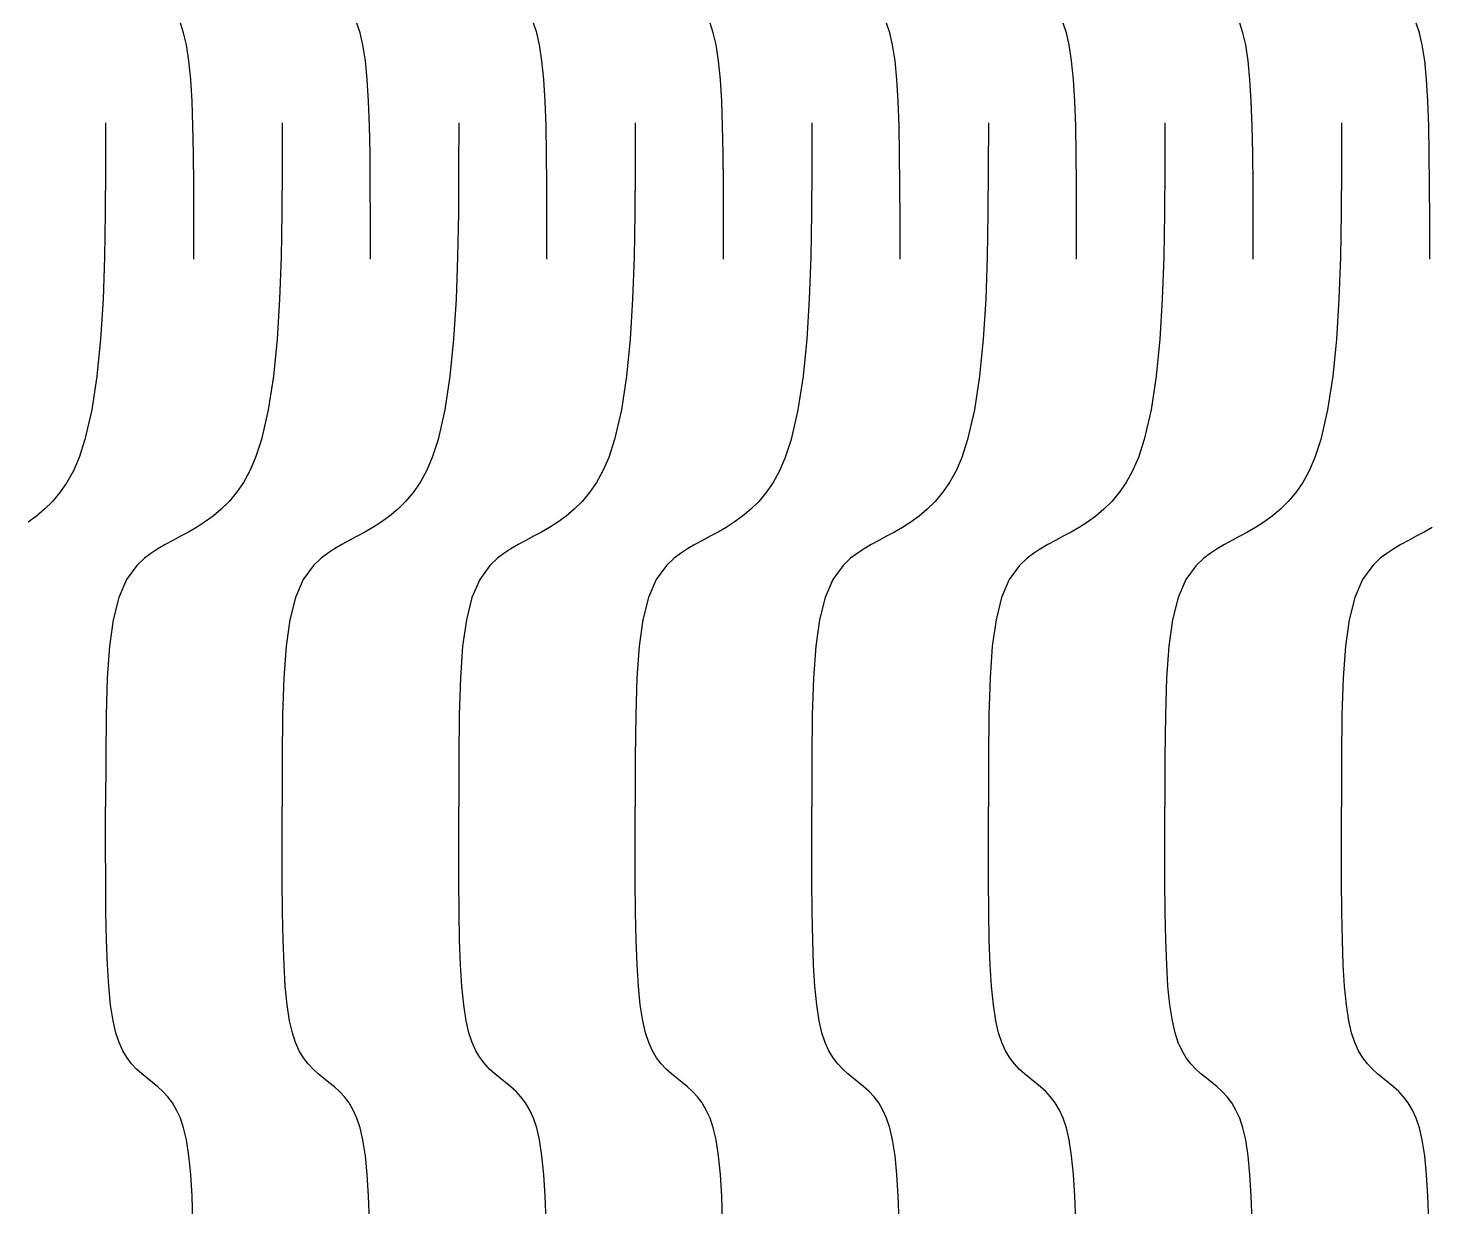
# Model space of a CAD drawing. Header units: millimetres. Extents: x 2967 to 3312, y 1779 to 1941.
# Drawn here: x 3116.55 to 3136.41, y 1908.12 to 1924.81 of the extents above; entities that cross this region are included whole.
import ezdxf

# ---------------------------------------------------------------- set-up
doc = ezdxf.new("R2010")
doc.units = ezdxf.units.MM

msp = doc.modelspace()

# ---------------------------------------------------------------- linework, layer by layer
for p, q in [((3118.752, 1924.741), (3118.706, 1924.878)), ((3121.252, 1924.741), (3121.206, 1924.878)), ((3123.752, 1924.741), (3123.706, 1924.878)), ((3126.252, 1924.741), (3126.206, 1924.878)), ((3128.752, 1924.741), (3128.706, 1924.878)), ((3131.252, 1924.741), (3131.206, 1924.878)), ((3133.752, 1924.741), (3133.706, 1924.878)), ((3136.252, 1924.741), (3136.206, 1924.878)), ((3118.791, 1924.573), (3118.752, 1924.741)), ((3121.291, 1924.573), (3121.252, 1924.741)), ((3123.791, 1924.573), (3123.752, 1924.741)), ((3126.291, 1924.573), (3126.252, 1924.741)), ((3128.791, 1924.573), (3128.752, 1924.741)), ((3131.291, 1924.573), (3131.252, 1924.741)), ((3133.791, 1924.573), (3133.752, 1924.741)), ((3136.291, 1924.573), (3136.252, 1924.741)), ((3118.826, 1924.346), (3118.791, 1924.573)), ((3121.326, 1924.346), (3121.291, 1924.573)), ((3123.826, 1924.346), (3123.791, 1924.573)), ((3126.326, 1924.346), (3126.291, 1924.573)), ((3128.826, 1924.346), (3128.791, 1924.573)), ((3131.326, 1924.346), (3131.291, 1924.573)), ((3133.826, 1924.346), (3133.791, 1924.573)), ((3136.326, 1924.346), (3136.291, 1924.573)), ((3118.852, 1924.081), (3118.826, 1924.346)), ((3121.352, 1924.081), (3121.326, 1924.346)), ((3123.852, 1924.081), (3123.826, 1924.346)), ((3126.352, 1924.081), (3126.326, 1924.346)), ((3128.852, 1924.081), (3128.826, 1924.346)), ((3131.352, 1924.081), (3131.326, 1924.346)), ((3133.852, 1924.081), (3133.826, 1924.346)), ((3136.352, 1924.081), (3136.326, 1924.346)), ((3118.871, 1923.776), (3118.852, 1924.081)), ((3121.371, 1923.776), (3121.352, 1924.081)), ((3123.871, 1923.776), (3123.852, 1924.081)), ((3126.371, 1923.776), (3126.352, 1924.081)), ((3128.871, 1923.776), (3128.852, 1924.081)), ((3131.371, 1923.776), (3131.352, 1924.081)), ((3133.871, 1923.776), (3133.852, 1924.081)), ((3136.371, 1923.776), (3136.352, 1924.081)), ((3118.884, 1923.427), (3118.871, 1923.776)), ((3121.384, 1923.427), (3121.371, 1923.776)), ((3123.884, 1923.427), (3123.871, 1923.776)), ((3126.384, 1923.427), (3126.371, 1923.776)), ((3128.884, 1923.427), (3128.871, 1923.776)), ((3131.384, 1923.427), (3131.371, 1923.776)), ((3133.884, 1923.427), (3133.871, 1923.776)), ((3136.384, 1923.427), (3136.371, 1923.776)), ((3117.647, 1923.469), (3117.646, 1922.825)), ((3118.891, 1923.032), (3118.884, 1923.427)), ((3120.147, 1923.469), (3120.146, 1922.825)), ((3121.391, 1923.032), (3121.384, 1923.427)), ((3122.647, 1923.469), (3122.646, 1922.825)), ((3123.891, 1923.032), (3123.884, 1923.427)), ((3125.147, 1923.469), (3125.146, 1922.825)), ((3126.391, 1923.032), (3126.384, 1923.427)), ((3127.647, 1923.469), (3127.646, 1922.825)), ((3128.891, 1923.032), (3128.884, 1923.427)), ((3130.147, 1923.469), (3130.146, 1922.825)), ((3131.391, 1923.032), (3131.384, 1923.427)), ((3132.647, 1923.469), (3132.646, 1922.825)), ((3133.891, 1923.032), (3133.884, 1923.427)), ((3135.147, 1923.469), (3135.146, 1922.825)), ((3136.391, 1923.032), (3136.384, 1923.427)), ((3118.895, 1922.588), (3118.891, 1923.032)), ((3121.395, 1922.588), (3121.391, 1923.032)), ((3123.895, 1922.588), (3123.891, 1923.032)), ((3126.395, 1922.588), (3126.391, 1923.032)), ((3128.895, 1922.588), (3128.891, 1923.032)), ((3131.395, 1922.588), (3131.391, 1923.032)), ((3133.895, 1922.588), (3133.891, 1923.032)), ((3136.395, 1922.588), (3136.391, 1923.032)), ((3117.646, 1922.825), (3117.642, 1922.188)), ((3120.146, 1922.825), (3120.142, 1922.188)), ((3122.646, 1922.825), (3122.642, 1922.188)), ((3125.146, 1922.825), (3125.142, 1922.188)), ((3127.646, 1922.825), (3127.642, 1922.188)), ((3130.146, 1922.825), (3130.142, 1922.188)), ((3132.646, 1922.825), (3132.642, 1922.188)), ((3135.146, 1922.825), (3135.142, 1922.188)), ((3118.897, 1922.092), (3118.895, 1922.588)), ((3121.397, 1922.092), (3121.395, 1922.588)), ((3123.897, 1922.092), (3123.895, 1922.588)), ((3126.397, 1922.092), (3126.395, 1922.588)), ((3128.897, 1922.092), (3128.895, 1922.588)), ((3131.397, 1922.092), (3131.395, 1922.588)), ((3133.897, 1922.092), (3133.895, 1922.588)), ((3136.397, 1922.092), (3136.395, 1922.588)), ((3117.642, 1922.188), (3117.632, 1921.568)), ((3118.897, 1921.541), (3118.897, 1922.092)), ((3120.142, 1922.188), (3120.132, 1921.568)), ((3121.397, 1921.541), (3121.397, 1922.092)), ((3122.642, 1922.188), (3122.632, 1921.568)), ((3123.897, 1921.541), (3123.897, 1922.092)), ((3125.142, 1922.188), (3125.132, 1921.568)), ((3126.397, 1921.541), (3126.397, 1922.092)), ((3127.642, 1922.188), (3127.632, 1921.568)), ((3128.897, 1921.541), (3128.897, 1922.092)), ((3130.142, 1922.188), (3130.132, 1921.568)), ((3131.397, 1921.541), (3131.397, 1922.092)), ((3132.642, 1922.188), (3132.632, 1921.568)), ((3133.897, 1921.541), (3133.897, 1922.092)), ((3135.142, 1922.188), (3135.132, 1921.568)), ((3136.397, 1921.541), (3136.397, 1922.092)), ((3117.632, 1921.568), (3117.61, 1920.971)), ((3120.132, 1921.568), (3120.11, 1920.971)), ((3122.632, 1921.568), (3122.61, 1920.971)), ((3125.132, 1921.568), (3125.11, 1920.971)), ((3127.632, 1921.568), (3127.61, 1920.971)), ((3130.132, 1921.568), (3130.11, 1920.971)), ((3132.632, 1921.568), (3132.61, 1920.971)), ((3135.132, 1921.568), (3135.11, 1920.971)), ((3117.61, 1920.971), (3117.575, 1920.407)), ((3120.11, 1920.971), (3120.075, 1920.407)), ((3122.61, 1920.971), (3122.575, 1920.407)), ((3125.11, 1920.971), (3125.075, 1920.407)), ((3127.61, 1920.971), (3127.575, 1920.407)), ((3130.11, 1920.971), (3130.075, 1920.407)), ((3132.61, 1920.971), (3132.575, 1920.407)), ((3135.11, 1920.971), (3135.075, 1920.407)), ((3117.575, 1920.407), (3117.523, 1919.882)), ((3120.075, 1920.407), (3120.023, 1919.882)), ((3122.575, 1920.407), (3122.523, 1919.882)), ((3125.075, 1920.407), (3125.023, 1919.882)), ((3127.575, 1920.407), (3127.523, 1919.882)), ((3130.075, 1920.407), (3130.023, 1919.882)), ((3132.575, 1920.407), (3132.523, 1919.882)), ((3135.075, 1920.407), (3135.023, 1919.882)), ((3117.523, 1919.882), (3117.451, 1919.405)), ((3120.023, 1919.882), (3119.951, 1919.405)), ((3122.523, 1919.882), (3122.451, 1919.405)), ((3125.023, 1919.882), (3124.951, 1919.405)), ((3127.523, 1919.882), (3127.451, 1919.405)), ((3130.023, 1919.882), (3129.951, 1919.405)), ((3132.523, 1919.882), (3132.451, 1919.405)), ((3135.023, 1919.882), (3134.951, 1919.405)), ((3117.451, 1919.405), (3117.354, 1918.984)), ((3119.951, 1919.405), (3119.854, 1918.984)), ((3122.451, 1919.405), (3122.354, 1918.984)), ((3124.951, 1919.405), (3124.854, 1918.984)), ((3127.451, 1919.405), (3127.354, 1918.984)), ((3129.951, 1919.405), (3129.854, 1918.984)), ((3132.451, 1919.405), (3132.354, 1918.984)), ((3134.951, 1919.405), (3134.854, 1918.984)), ((3117.354, 1918.984), (3117.271, 1918.732)), ((3119.854, 1918.984), (3119.771, 1918.732)), ((3122.354, 1918.984), (3122.271, 1918.732)), ((3124.854, 1918.984), (3124.771, 1918.732)), ((3127.354, 1918.984), (3127.271, 1918.732)), ((3129.854, 1918.984), (3129.771, 1918.732)), ((3132.354, 1918.984), (3132.271, 1918.732)), ((3134.854, 1918.984), (3134.771, 1918.732)), ((3117.271, 1918.732), (3117.19, 1918.545)), ((3119.771, 1918.732), (3119.69, 1918.545)), ((3122.271, 1918.732), (3122.19, 1918.545)), ((3124.771, 1918.732), (3124.69, 1918.545)), ((3127.271, 1918.732), (3127.19, 1918.545)), ((3129.771, 1918.732), (3129.69, 1918.545)), ((3132.271, 1918.732), (3132.19, 1918.545)), ((3134.771, 1918.732), (3134.69, 1918.545)), ((3117.19, 1918.545), (3117.099, 1918.38)), ((3119.69, 1918.545), (3119.599, 1918.38)), ((3122.19, 1918.545), (3122.099, 1918.38)), ((3124.69, 1918.545), (3124.599, 1918.38)), ((3127.19, 1918.545), (3127.099, 1918.38)), ((3129.69, 1918.545), (3129.599, 1918.38)), ((3132.19, 1918.545), (3132.099, 1918.38)), ((3134.69, 1918.545), (3134.599, 1918.38)), ((3117.099, 1918.38), (3117, 1918.235)), ((3119.599, 1918.38), (3119.5, 1918.235)), ((3122.099, 1918.38), (3122, 1918.235)), ((3124.599, 1918.38), (3124.5, 1918.235)), ((3127.099, 1918.38), (3127, 1918.235)), ((3129.599, 1918.38), (3129.5, 1918.235)), ((3132.099, 1918.38), (3132, 1918.235)), ((3134.599, 1918.38), (3134.5, 1918.235)), ((3116.895, 1918.108), (3116.783, 1917.998)), ((3117, 1918.235), (3116.895, 1918.108)), ((3119.395, 1918.108), (3119.283, 1917.998)), ((3119.5, 1918.235), (3119.395, 1918.108)), ((3121.895, 1918.108), (3121.783, 1917.998)), ((3122, 1918.235), (3121.895, 1918.108)), ((3124.395, 1918.108), (3124.283, 1917.998)), ((3124.5, 1918.235), (3124.395, 1918.108)), ((3126.895, 1918.108), (3126.783, 1917.998)), ((3127, 1918.235), (3126.895, 1918.108)), ((3129.395, 1918.108), (3129.283, 1917.998)), ((3129.5, 1918.235), (3129.395, 1918.108)), ((3131.895, 1918.108), (3131.783, 1917.998)), ((3132, 1918.235), (3131.895, 1918.108)), ((3134.395, 1918.108), (3134.283, 1917.998)), ((3134.5, 1918.235), (3134.395, 1918.108)), ((3116.668, 1917.9), (3116.549, 1917.815)), ((3116.783, 1917.998), (3116.668, 1917.9)), ((3119.168, 1917.9), (3119.049, 1917.815)), ((3119.283, 1917.998), (3119.168, 1917.9)), ((3121.668, 1917.9), (3121.549, 1917.815)), ((3121.783, 1917.998), (3121.668, 1917.9)), ((3124.168, 1917.9), (3124.049, 1917.815)), ((3124.283, 1917.998), (3124.168, 1917.9)), ((3126.668, 1917.9), (3126.549, 1917.815)), ((3126.783, 1917.998), (3126.668, 1917.9)), ((3129.168, 1917.9), (3129.049, 1917.815)), ((3129.283, 1917.998), (3129.168, 1917.9)), ((3131.668, 1917.9), (3131.549, 1917.815)), ((3131.783, 1917.998), (3131.668, 1917.9)), ((3134.168, 1917.9), (3134.049, 1917.815)), ((3134.283, 1917.998), (3134.168, 1917.9)), ((3118.819, 1917.677), (3118.707, 1917.616)), ((3118.932, 1917.742), (3118.819, 1917.677)), ((3119.049, 1917.815), (3118.932, 1917.742)), ((3121.319, 1917.677), (3121.207, 1917.616)), ((3121.432, 1917.742), (3121.319, 1917.677)), ((3121.549, 1917.815), (3121.432, 1917.742)), ((3123.819, 1917.677), (3123.707, 1917.616)), ((3123.932, 1917.742), (3123.819, 1917.677)), ((3124.049, 1917.815), (3123.932, 1917.742)), ((3126.319, 1917.677), (3126.207, 1917.616)), ((3126.432, 1917.742), (3126.319, 1917.677)), ((3126.549, 1917.815), (3126.432, 1917.742)), ((3128.819, 1917.677), (3128.707, 1917.616)), ((3128.932, 1917.742), (3128.819, 1917.677)), ((3129.049, 1917.815), (3128.932, 1917.742)), ((3131.319, 1917.677), (3131.207, 1917.616)), ((3131.432, 1917.742), (3131.319, 1917.677)), ((3131.549, 1917.815), (3131.432, 1917.742)), ((3133.819, 1917.677), (3133.707, 1917.616)), ((3133.932, 1917.742), (3133.819, 1917.677)), ((3134.049, 1917.815), (3133.932, 1917.742)), ((3136.319, 1917.677), (3136.207, 1917.616)), ((3136.432, 1917.742), (3136.319, 1917.677)), ((3118.49, 1917.499), (3118.387, 1917.439)), ((3118.597, 1917.558), (3118.49, 1917.499)), ((3118.707, 1917.616), (3118.597, 1917.558)), ((3120.99, 1917.499), (3120.887, 1917.439)), ((3121.097, 1917.558), (3120.99, 1917.499)), ((3121.207, 1917.616), (3121.097, 1917.558)), ((3123.49, 1917.499), (3123.387, 1917.439)), ((3123.597, 1917.558), (3123.49, 1917.499)), ((3123.707, 1917.616), (3123.597, 1917.558)), ((3125.99, 1917.499), (3125.887, 1917.439)), ((3126.097, 1917.558), (3125.99, 1917.499)), ((3126.207, 1917.616), (3126.097, 1917.558)), ((3128.49, 1917.499), (3128.387, 1917.439)), ((3128.597, 1917.558), (3128.49, 1917.499)), ((3128.707, 1917.616), (3128.597, 1917.558)), ((3130.99, 1917.499), (3130.887, 1917.439)), ((3131.097, 1917.558), (3130.99, 1917.499)), ((3131.207, 1917.616), (3131.097, 1917.558)), ((3133.49, 1917.499), (3133.387, 1917.439)), ((3133.597, 1917.558), (3133.49, 1917.499)), ((3133.707, 1917.616), (3133.597, 1917.558)), ((3135.99, 1917.499), (3135.887, 1917.439)), ((3136.097, 1917.558), (3135.99, 1917.499)), ((3136.207, 1917.616), (3136.097, 1917.558)), ((3118.197, 1917.305), (3118.09, 1917.205)), ((3118.288, 1917.375), (3118.197, 1917.305)), ((3118.387, 1917.439), (3118.288, 1917.375)), ((3120.697, 1917.305), (3120.59, 1917.205)), ((3120.788, 1917.375), (3120.697, 1917.305)), ((3120.887, 1917.439), (3120.788, 1917.375)), ((3123.197, 1917.305), (3123.09, 1917.205)), ((3123.288, 1917.375), (3123.197, 1917.305)), ((3123.387, 1917.439), (3123.288, 1917.375)), ((3125.697, 1917.305), (3125.59, 1917.205)), ((3125.788, 1917.375), (3125.697, 1917.305)), ((3125.887, 1917.439), (3125.788, 1917.375)), ((3128.197, 1917.305), (3128.09, 1917.205)), ((3128.288, 1917.375), (3128.197, 1917.305)), ((3128.387, 1917.439), (3128.288, 1917.375)), ((3130.697, 1917.305), (3130.59, 1917.205)), ((3130.788, 1917.375), (3130.697, 1917.305)), ((3130.887, 1917.439), (3130.788, 1917.375)), ((3133.197, 1917.305), (3133.09, 1917.205)), ((3133.288, 1917.375), (3133.197, 1917.305)), ((3133.387, 1917.439), (3133.288, 1917.375)), ((3135.697, 1917.305), (3135.59, 1917.205)), ((3135.788, 1917.375), (3135.697, 1917.305)), ((3135.887, 1917.439), (3135.788, 1917.375)), ((3118.09, 1917.205), (3117.944, 1917.003)), ((3120.59, 1917.205), (3120.444, 1917.003)), ((3123.09, 1917.205), (3122.944, 1917.003)), ((3125.59, 1917.205), (3125.444, 1917.003)), ((3128.09, 1917.205), (3127.944, 1917.003)), ((3130.59, 1917.205), (3130.444, 1917.003)), ((3133.09, 1917.205), (3132.944, 1917.003)), ((3135.59, 1917.205), (3135.444, 1917.003)), ((3117.944, 1917.003), (3117.835, 1916.748)), ((3120.444, 1917.003), (3120.335, 1916.748)), ((3122.944, 1917.003), (3122.835, 1916.748)), ((3125.444, 1917.003), (3125.335, 1916.748)), ((3127.944, 1917.003), (3127.835, 1916.748)), ((3130.444, 1917.003), (3130.335, 1916.748)), ((3132.944, 1917.003), (3132.835, 1916.748)), ((3135.444, 1917.003), (3135.335, 1916.748)), ((3117.835, 1916.748), (3117.756, 1916.436)), ((3120.335, 1916.748), (3120.256, 1916.436)), ((3122.835, 1916.748), (3122.756, 1916.436)), ((3125.335, 1916.748), (3125.256, 1916.436)), ((3127.835, 1916.748), (3127.756, 1916.436)), ((3130.335, 1916.748), (3130.256, 1916.436)), ((3132.835, 1916.748), (3132.756, 1916.436)), ((3135.335, 1916.748), (3135.256, 1916.436)), ((3117.756, 1916.436), (3117.703, 1916.059)), ((3120.256, 1916.436), (3120.203, 1916.059)), ((3122.756, 1916.436), (3122.703, 1916.059)), ((3125.256, 1916.436), (3125.203, 1916.059)), ((3127.756, 1916.436), (3127.703, 1916.059)), ((3130.256, 1916.436), (3130.203, 1916.059)), ((3132.756, 1916.436), (3132.703, 1916.059)), ((3135.256, 1916.436), (3135.203, 1916.059)), ((3117.703, 1916.059), (3117.671, 1915.612)), ((3120.203, 1916.059), (3120.171, 1915.612)), ((3122.703, 1916.059), (3122.671, 1915.612)), ((3125.203, 1916.059), (3125.171, 1915.612)), ((3127.703, 1916.059), (3127.671, 1915.612)), ((3130.203, 1916.059), (3130.171, 1915.612)), ((3132.703, 1916.059), (3132.671, 1915.612)), ((3135.203, 1916.059), (3135.171, 1915.612)), ((3117.671, 1915.612), (3117.654, 1915.088)), ((3120.171, 1915.612), (3120.154, 1915.088)), ((3122.671, 1915.612), (3122.654, 1915.088)), ((3125.171, 1915.612), (3125.154, 1915.088)), ((3127.671, 1915.612), (3127.654, 1915.088)), ((3130.171, 1915.612), (3130.154, 1915.088)), ((3132.671, 1915.612), (3132.654, 1915.088)), ((3135.171, 1915.612), (3135.154, 1915.088)), ((3117.654, 1915.088), (3117.648, 1914.482)), ((3120.154, 1915.088), (3120.148, 1914.482)), ((3122.654, 1915.088), (3122.648, 1914.482)), ((3125.154, 1915.088), (3125.148, 1914.482)), ((3127.654, 1915.088), (3127.648, 1914.482)), ((3130.154, 1915.088), (3130.148, 1914.482)), ((3132.654, 1915.088), (3132.648, 1914.482)), ((3135.154, 1915.088), (3135.148, 1914.482)), ((3117.648, 1914.482), (3117.647, 1913.788)), ((3120.148, 1914.482), (3120.147, 1913.788)), ((3122.648, 1914.482), (3122.647, 1913.788)), ((3125.148, 1914.482), (3125.147, 1913.788)), ((3127.648, 1914.482), (3127.647, 1913.788)), ((3130.148, 1914.482), (3130.147, 1913.788)), ((3132.648, 1914.482), (3132.647, 1913.788)), ((3135.148, 1914.482), (3135.147, 1913.788)), ((3117.647, 1913.237), (3117.647, 1913.788)), ((3120.147, 1913.237), (3120.147, 1913.788)), ((3122.647, 1913.237), (3122.647, 1913.788)), ((3125.147, 1913.237), (3125.147, 1913.788)), ((3127.647, 1913.237), (3127.647, 1913.788)), ((3130.147, 1913.237), (3130.147, 1913.788)), ((3132.647, 1913.237), (3132.647, 1913.788)), ((3135.147, 1913.237), (3135.147, 1913.788)), ((3117.648, 1912.741), (3117.647, 1913.237)), ((3120.148, 1912.741), (3120.147, 1913.237)), ((3122.648, 1912.741), (3122.647, 1913.237)), ((3125.148, 1912.741), (3125.147, 1913.237)), ((3127.648, 1912.741), (3127.647, 1913.237)), ((3130.148, 1912.741), (3130.147, 1913.237)), ((3132.648, 1912.741), (3132.647, 1913.237)), ((3135.148, 1912.741), (3135.147, 1913.237)), ((3117.652, 1912.297), (3117.648, 1912.741)), ((3120.152, 1912.297), (3120.148, 1912.741)), ((3122.652, 1912.297), (3122.648, 1912.741)), ((3125.152, 1912.297), (3125.148, 1912.741)), ((3127.652, 1912.297), (3127.648, 1912.741)), ((3130.152, 1912.297), (3130.148, 1912.741)), ((3132.652, 1912.297), (3132.648, 1912.741)), ((3135.152, 1912.297), (3135.148, 1912.741)), ((3117.66, 1911.902), (3117.652, 1912.297)), ((3120.16, 1911.902), (3120.152, 1912.297)), ((3122.66, 1911.902), (3122.652, 1912.297)), ((3125.16, 1911.902), (3125.152, 1912.297)), ((3127.66, 1911.902), (3127.652, 1912.297)), ((3130.16, 1911.902), (3130.152, 1912.297)), ((3132.66, 1911.902), (3132.652, 1912.297)), ((3135.16, 1911.902), (3135.152, 1912.297)), ((3117.673, 1911.553), (3117.66, 1911.902)), ((3120.173, 1911.553), (3120.16, 1911.902)), ((3122.673, 1911.553), (3122.66, 1911.902)), ((3125.173, 1911.553), (3125.16, 1911.902)), ((3127.673, 1911.553), (3127.66, 1911.902)), ((3130.173, 1911.553), (3130.16, 1911.902)), ((3132.673, 1911.553), (3132.66, 1911.902)), ((3135.173, 1911.553), (3135.16, 1911.902)), ((3117.691, 1911.248), (3117.673, 1911.553)), ((3120.191, 1911.248), (3120.173, 1911.553)), ((3122.691, 1911.248), (3122.673, 1911.553)), ((3125.191, 1911.248), (3125.173, 1911.553)), ((3127.691, 1911.248), (3127.673, 1911.553)), ((3130.191, 1911.248), (3130.173, 1911.553)), ((3132.691, 1911.248), (3132.673, 1911.553)), ((3135.191, 1911.248), (3135.173, 1911.553)), ((3117.718, 1910.983), (3117.691, 1911.248)), ((3120.218, 1910.983), (3120.191, 1911.248)), ((3122.718, 1910.983), (3122.691, 1911.248)), ((3125.218, 1910.983), (3125.191, 1911.248)), ((3127.718, 1910.983), (3127.691, 1911.248)), ((3130.218, 1910.983), (3130.191, 1911.248)), ((3132.718, 1910.983), (3132.691, 1911.248)), ((3135.218, 1910.983), (3135.191, 1911.248)), ((3117.753, 1910.756), (3117.718, 1910.983)), ((3120.253, 1910.756), (3120.218, 1910.983)), ((3122.753, 1910.756), (3122.718, 1910.983)), ((3125.253, 1910.756), (3125.218, 1910.983)), ((3127.753, 1910.756), (3127.718, 1910.983)), ((3130.253, 1910.756), (3130.218, 1910.983)), ((3132.753, 1910.756), (3132.718, 1910.983)), ((3135.253, 1910.756), (3135.218, 1910.983)), ((3117.791, 1910.588), (3117.753, 1910.756)), ((3120.291, 1910.588), (3120.253, 1910.756)), ((3122.791, 1910.588), (3122.753, 1910.756)), ((3125.291, 1910.588), (3125.253, 1910.756)), ((3127.791, 1910.588), (3127.753, 1910.756)), ((3130.291, 1910.588), (3130.253, 1910.756)), ((3132.791, 1910.588), (3132.753, 1910.756)), ((3135.291, 1910.588), (3135.253, 1910.756)), ((3117.837, 1910.451), (3117.791, 1910.588)), ((3120.337, 1910.451), (3120.291, 1910.588)), ((3122.837, 1910.451), (3122.791, 1910.588)), ((3125.337, 1910.451), (3125.291, 1910.588)), ((3127.837, 1910.451), (3127.791, 1910.588)), ((3130.337, 1910.451), (3130.291, 1910.588)), ((3132.837, 1910.451), (3132.791, 1910.588)), ((3135.337, 1910.451), (3135.291, 1910.588)), ((3117.89, 1910.335), (3117.837, 1910.451)), ((3117.95, 1910.235), (3117.89, 1910.335)), ((3120.39, 1910.335), (3120.337, 1910.451)), ((3120.45, 1910.235), (3120.39, 1910.335)), ((3122.89, 1910.335), (3122.837, 1910.451)), ((3122.95, 1910.235), (3122.89, 1910.335)), ((3125.39, 1910.335), (3125.337, 1910.451)), ((3125.45, 1910.235), (3125.39, 1910.335)), ((3127.89, 1910.335), (3127.837, 1910.451)), ((3127.95, 1910.235), (3127.89, 1910.335)), ((3130.39, 1910.335), (3130.337, 1910.451)), ((3130.45, 1910.235), (3130.39, 1910.335)), ((3132.89, 1910.335), (3132.837, 1910.451)), ((3132.95, 1910.235), (3132.89, 1910.335)), ((3135.39, 1910.335), (3135.337, 1910.451)), ((3135.45, 1910.235), (3135.39, 1910.335)), ((3118.015, 1910.149), (3117.95, 1910.235)), ((3118.085, 1910.074), (3118.015, 1910.149)), ((3120.515, 1910.149), (3120.45, 1910.235)), ((3120.585, 1910.074), (3120.515, 1910.149)), ((3123.015, 1910.149), (3122.95, 1910.235)), ((3123.085, 1910.074), (3123.015, 1910.149)), ((3125.515, 1910.149), (3125.45, 1910.235)), ((3125.585, 1910.074), (3125.515, 1910.149)), ((3128.015, 1910.149), (3127.95, 1910.235)), ((3128.085, 1910.074), (3128.015, 1910.149)), ((3130.515, 1910.149), (3130.45, 1910.235)), ((3130.585, 1910.074), (3130.515, 1910.149)), ((3133.015, 1910.149), (3132.95, 1910.235)), ((3133.085, 1910.074), (3133.015, 1910.149)), ((3135.515, 1910.149), (3135.45, 1910.235)), ((3135.585, 1910.074), (3135.515, 1910.149)), ((3118.158, 1910.007), (3118.085, 1910.074)), ((3118.234, 1909.945), (3118.158, 1910.007)), ((3118.31, 1909.885), (3118.234, 1909.945)), ((3120.658, 1910.007), (3120.585, 1910.074)), ((3120.734, 1909.945), (3120.658, 1910.007)), ((3120.81, 1909.885), (3120.734, 1909.945)), ((3123.158, 1910.007), (3123.085, 1910.074)), ((3123.234, 1909.945), (3123.158, 1910.007)), ((3123.31, 1909.885), (3123.234, 1909.945)), ((3125.658, 1910.007), (3125.585, 1910.074)), ((3125.734, 1909.945), (3125.658, 1910.007)), ((3125.81, 1909.885), (3125.734, 1909.945)), ((3128.158, 1910.007), (3128.085, 1910.074)), ((3128.234, 1909.945), (3128.158, 1910.007)), ((3128.31, 1909.885), (3128.234, 1909.945)), ((3130.658, 1910.007), (3130.585, 1910.074)), ((3130.734, 1909.945), (3130.658, 1910.007)), ((3130.81, 1909.885), (3130.734, 1909.945)), ((3133.158, 1910.007), (3133.085, 1910.074)), ((3133.234, 1909.945), (3133.158, 1910.007)), ((3133.31, 1909.885), (3133.234, 1909.945)), ((3135.658, 1910.007), (3135.585, 1910.074)), ((3135.734, 1909.945), (3135.658, 1910.007)), ((3135.81, 1909.885), (3135.734, 1909.945)), ((3118.386, 1909.823), (3118.31, 1909.885)), ((3118.459, 1909.756), (3118.386, 1909.823)), ((3118.528, 1909.681), (3118.459, 1909.756)), ((3120.886, 1909.823), (3120.81, 1909.885)), ((3120.959, 1909.756), (3120.886, 1909.823)), ((3121.028, 1909.681), (3120.959, 1909.756)), ((3123.386, 1909.823), (3123.31, 1909.885)), ((3123.459, 1909.756), (3123.386, 1909.823)), ((3123.528, 1909.681), (3123.459, 1909.756)), ((3125.886, 1909.823), (3125.81, 1909.885)), ((3125.959, 1909.756), (3125.886, 1909.823)), ((3126.028, 1909.681), (3125.959, 1909.756)), ((3128.386, 1909.823), (3128.31, 1909.885)), ((3128.459, 1909.756), (3128.386, 1909.823)), ((3128.528, 1909.681), (3128.459, 1909.756)), ((3130.886, 1909.823), (3130.81, 1909.885)), ((3130.959, 1909.756), (3130.886, 1909.823)), ((3131.028, 1909.681), (3130.959, 1909.756)), ((3133.386, 1909.823), (3133.31, 1909.885)), ((3133.459, 1909.756), (3133.386, 1909.823)), ((3133.528, 1909.681), (3133.459, 1909.756)), ((3135.886, 1909.823), (3135.81, 1909.885)), ((3135.959, 1909.756), (3135.886, 1909.823)), ((3136.028, 1909.681), (3135.959, 1909.756)), ((3118.594, 1909.596), (3118.528, 1909.681)), ((3118.653, 1909.496), (3118.594, 1909.596)), ((3121.094, 1909.596), (3121.028, 1909.681)), ((3121.153, 1909.496), (3121.094, 1909.596)), ((3123.594, 1909.596), (3123.528, 1909.681)), ((3123.653, 1909.496), (3123.594, 1909.596)), ((3126.094, 1909.596), (3126.028, 1909.681)), ((3126.153, 1909.496), (3126.094, 1909.596)), ((3128.594, 1909.596), (3128.528, 1909.681)), ((3128.653, 1909.496), (3128.594, 1909.596)), ((3131.094, 1909.596), (3131.028, 1909.681)), ((3131.153, 1909.496), (3131.094, 1909.596)), ((3133.594, 1909.596), (3133.528, 1909.681)), ((3133.653, 1909.496), (3133.594, 1909.596)), ((3136.094, 1909.596), (3136.028, 1909.681)), ((3136.153, 1909.496), (3136.094, 1909.596)), ((3118.706, 1909.379), (3118.653, 1909.496)), ((3118.752, 1909.243), (3118.706, 1909.379)), ((3121.206, 1909.379), (3121.153, 1909.496)), ((3121.252, 1909.243), (3121.206, 1909.379)), ((3123.706, 1909.379), (3123.653, 1909.496)), ((3123.752, 1909.243), (3123.706, 1909.379)), ((3126.206, 1909.379), (3126.153, 1909.496)), ((3126.252, 1909.243), (3126.206, 1909.379)), ((3128.706, 1909.379), (3128.653, 1909.496)), ((3128.752, 1909.243), (3128.706, 1909.379)), ((3131.206, 1909.379), (3131.153, 1909.496)), ((3131.252, 1909.243), (3131.206, 1909.379)), ((3133.706, 1909.379), (3133.653, 1909.496)), ((3133.752, 1909.243), (3133.706, 1909.379)), ((3136.206, 1909.379), (3136.153, 1909.496)), ((3136.252, 1909.243), (3136.206, 1909.379)), ((3118.791, 1909.075), (3118.752, 1909.243)), ((3121.291, 1909.075), (3121.252, 1909.243)), ((3123.791, 1909.075), (3123.752, 1909.243)), ((3126.291, 1909.075), (3126.252, 1909.243)), ((3128.791, 1909.075), (3128.752, 1909.243)), ((3131.291, 1909.075), (3131.252, 1909.243)), ((3133.791, 1909.075), (3133.752, 1909.243)), ((3136.291, 1909.075), (3136.252, 1909.243)), ((3118.826, 1908.848), (3118.791, 1909.075)), ((3121.326, 1908.848), (3121.291, 1909.075)), ((3123.826, 1908.848), (3123.791, 1909.075)), ((3126.326, 1908.848), (3126.291, 1909.075)), ((3128.826, 1908.848), (3128.791, 1909.075)), ((3131.326, 1908.848), (3131.291, 1909.075)), ((3133.826, 1908.848), (3133.791, 1909.075)), ((3136.326, 1908.848), (3136.291, 1909.075)), ((3118.852, 1908.583), (3118.826, 1908.848)), ((3121.352, 1908.583), (3121.326, 1908.848)), ((3123.852, 1908.583), (3123.826, 1908.848)), ((3126.352, 1908.583), (3126.326, 1908.848)), ((3128.852, 1908.583), (3128.826, 1908.848)), ((3131.352, 1908.583), (3131.326, 1908.848)), ((3133.852, 1908.583), (3133.826, 1908.848)), ((3136.352, 1908.583), (3136.326, 1908.848)), ((3118.871, 1908.278), (3118.852, 1908.583)), ((3121.371, 1908.278), (3121.352, 1908.583)), ((3123.871, 1908.278), (3123.852, 1908.583)), ((3126.371, 1908.278), (3126.352, 1908.583)), ((3128.871, 1908.278), (3128.852, 1908.583)), ((3131.371, 1908.278), (3131.352, 1908.583)), ((3133.871, 1908.278), (3133.852, 1908.583)), ((3136.371, 1908.278), (3136.352, 1908.583)), ((3118.884, 1907.929), (3118.871, 1908.278)), ((3121.384, 1907.929), (3121.371, 1908.278)), ((3123.884, 1907.929), (3123.871, 1908.278)), ((3126.384, 1907.929), (3126.371, 1908.278)), ((3128.884, 1907.929), (3128.871, 1908.278)), ((3131.384, 1907.929), (3131.371, 1908.278)), ((3133.884, 1907.929), (3133.871, 1908.278)), ((3136.384, 1907.929), (3136.371, 1908.278))]:
    msp.add_line(p, q)

doc.saveas('drawing.dxf')
